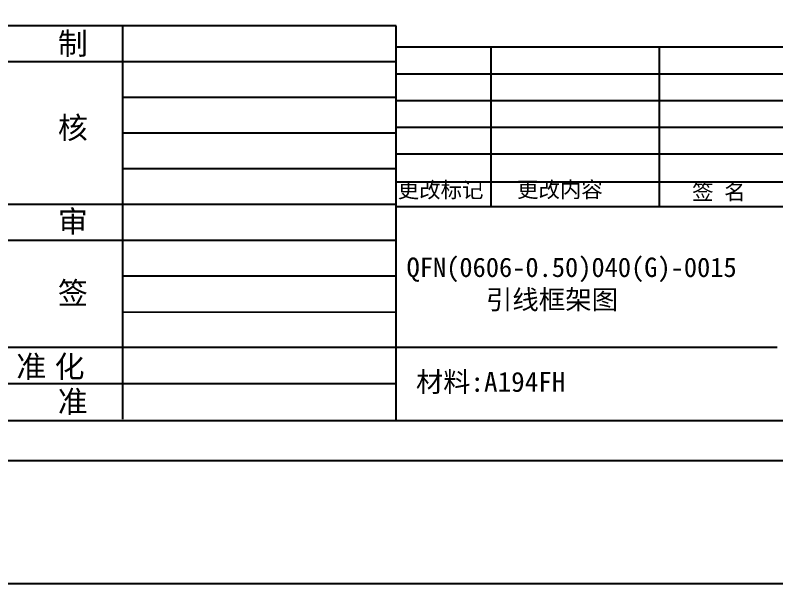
# Model space of a CAD drawing. Header units: millimetres. Extents: x 586 to 984, y 385 to 645.
# Drawn here: x 629 to 715.2, y 385.4 to 449.9 of the extents above; entities that cross this region are included whole.
import ezdxf

# ---------------------------------------------------------------- set-up
doc = ezdxf.new("R2010")
doc.units = ezdxf.units.MM
doc.styles.add('Times New Roman', font='times.ttf')
doc.styles.add('宋体', font='')
doc.styles.get('宋体').set_extended_font_data('SimSun')

msp = doc.modelspace()

# ---------------------------------------------------------------- linework, layer by layer
for p, q in [((672.1425, 448.6983, -0.0633), (622.7784, 448.6983, -0.0633)), ((641.1526, 448.6983, -0.0633), (641.1526, 404.1049, -0.0633)), ((672.1425, 403.9208, -0.0633), (672.1425, 448.6983, -0.0633)), ((672.1425, 446.3077, -0.0633), (725.1945, 446.3077, -0.0633)), ((682.869, 446.3077, -0.0633), (682.869, 428.2277, -0.0633)), ((701.9691, 446.3077, -0.0633), (701.9691, 428.2277, -0.0633)), ((622.7784, 444.645, -0.0633), (672.1425, 444.645, -0.0633)), ((672.1425, 443.2803, -0.0633), (725.1945, 443.2803, -0.0633)), ((672.1425, 440.5918, -0.0633), (641.1526, 440.5918, -0.0633)), ((672.1425, 440.253, -0.0633), (725.1945, 440.253, -0.0633)), ((672.1425, 437.2257, -0.0633), (725.1945, 437.2257, -0.0633)), ((672.1425, 436.5386, -0.0633), (641.1526, 436.5386, -0.0633)), ((672.1425, 434.1984, -0.0633), (725.1945, 434.1984, -0.0633)), ((672.1425, 432.4853, -0.0633), (641.1526, 432.4853, -0.0633)), ((672.1425, 431.0269, -0.0633), (725.1945, 431.0269, -0.0633)), ((672.1425, 428.4321, -0.0633), (603.4226, 428.4321, -0.0633)), ((672.1425, 428.2277, -0.0633), (759.9941, 428.2277, -0.0633)), ((672.1425, 424.3789, -0.0633), (603.4226, 424.3789, -0.0633)), ((672.1425, 420.3256, -0.0633), (641.1526, 420.3256, -0.0633)), ((641.1526, 416.2646, -0.0633), (672.1425, 416.2515, -0.0633)), ((715.3332, 412.2114, -0.0633), (603.4226, 412.2114, -0.0633)), ((622.7784, 408.1582, -0.0633), (672.1425, 408.1582, -0.0633))]:
    msp.add_line(p, q)
at = {"ltscale": 0.05}
msp.add_lwpolyline([(585.8187, 645.3075), (983.8482, 645.3075), (983.8482, 385.4276), (585.8187, 385.4276)], close=True, dxfattribs=at)
at = {"elevation": -0.0633}
for points in [[(603.4226, 624.2966), (765.3863, 624.2966), (765.3863, 399.3883), (603.4226, 399.3883)], [(622.7784, 619.7368), (759.9941, 619.7368), (759.9941, 403.9208), (622.7784, 403.9208)]]:
    msp.add_lwpolyline(points, close=True, dxfattribs=at)

# ---------------------------------------------------------------- texts
at = {"style": 'Times New Roman'}
for s, p in [('拟      制', (624.7611, 445.4491, -0.0633)), ('审      核', (624.7611, 435.9071, -0.0633)), ('复      审', (624.7611, 425.2721, -0.0633)), ('会      签', (624.7611, 417.1579, -0.0633)), ('标 准 化', (624.7487, 408.8192, -0.0633)), ('批      准', (624.7487, 404.8376, -0.0633))]:
    msp.add_text(s, height=2.49363, dxfattribs=at).set_placement(p)
at = {"char_height": 1.781163, "attachment_point": 1}
for s, insert in [('{\\fSimSun|b0|i0|c134|p2;更改标记}', (672.3311, 430.9947, -0.0633)), ('{\\fSimSun|b0|i0|c134|p2;签 名}', (705.6947, 430.7673, -0.0633))]:
    msp.add_mtext(s, dxfattribs=dict(at, insert=insert))
at = {"insert": (685.85, 431.0269, -0.0633), "char_height": 1.781163, "width": 11.022691, "attachment_point": 1}
msp.add_mtext('{\\fSimSun|b0|i0|c134|p2;更改内容}', dxfattribs=at)
at = {"insert": (673.3334, 422.4231, 0.0165), "char_height": 2.2, "width": 52.552368, "attachment_point": 1, "style": '宋体'}
msp.add_mtext('{\\C0;QFN(0606-0.50)040(G)-0015\\P      引线框架图}\\P    ', dxfattribs=at)
at = {"insert": (674.4043, 409.4616, 0.0165), "char_height": 2.26073, "attachment_point": 1, "style": '宋体'}
msp.add_mtext('材料:A194FH', dxfattribs=at)

doc.saveas('drawing.dxf')
